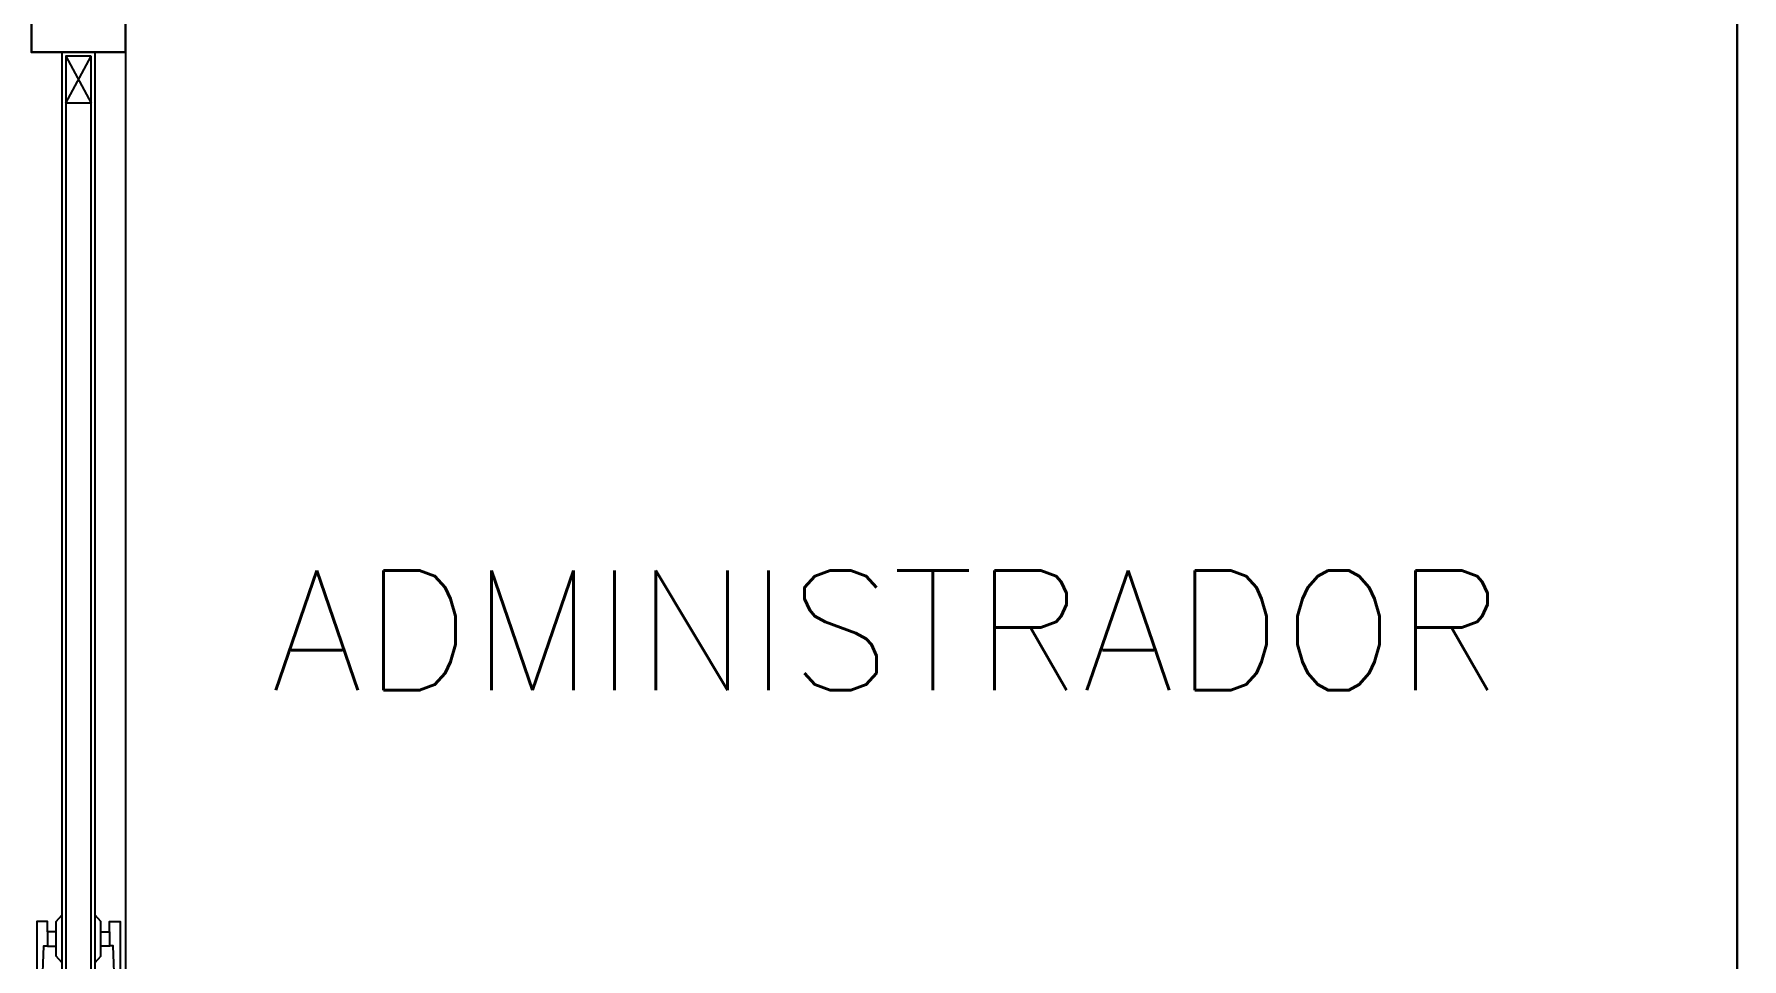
# Model space of a CAD drawing. Header units: millimetres. Extents: x 2056 to 4470, y 1400 to 3101.
# Drawn here: x 2180.701 to 2182.878, y 1440.264 to 1441.442 of the extents above; entities that cross this region are included whole.
import ezdxf
from ezdxf.enums import TextEntityAlignment as Align

# ---------------------------------------------------------------- set-up
doc = ezdxf.new("R2010")
doc.units = ezdxf.units.MM
for name, color, linetype in [('A-ANNO-TEXT', 190, 'Continuous'), ('A-PLAN-4', 2, 'Continuous'), ('A-PLAN-6', 9, 'Continuous')]:
    doc.layers.add(name, color=color, linetype=linetype)
doc.layers.add('A-WALL', color=16, linetype='Continuous', lineweight=30)
doc.styles.add('ROMANS', font='romans')

# ---------------------------------------------------------------- blocks, each defined once
blk = doc.blocks.new('PUERTA  Ma CT')
for p, q in [((0.1129, 2.035), (0.145, 2.095)), ((0.1129, 2.095), (0.145, 2.035)), ((0.145, 2.035), (0.1129, 2.035)), ((0.1129, 0.015), (0.145, 0.08)), ((0.1129, 0.08), (0.145, 0.015)), ((0.15, 0.01), (0.15, 0))]:
    blk.add_line(p, q)
for points in [[(0.15, 2.1), (0.1079, 2.1), (0.1079, 0.01), (0.15, 0.01)], [(0.145, 2.095), (0.1129, 2.095), (0.1129, 0.015), (0.145, 0.015)], [(0.1129, 0.08), (0.145, 0.08), (0.145, 0.015), (0.1129, 0.015)]]:
    blk.add_lwpolyline(points, close=True)
for points in [[(0.0894, 0.9793), (0.0894, 0.9922), (0.0759, 0.9922), (0.0759, 0.9016), (0.0858, 0.8839), (0.0905, 0.8881), (0.0827, 0.9052), (0.0848, 0.9613), (0.0894, 0.9613)], [(0.1079, 0.9401), (0.1004, 0.9481), (0.1004, 0.9922), (0.1079, 1.0002)], [(0.15, 0.9401), (0.1574, 0.9481), (0.1574, 0.9922), (0.15, 1.0002)], [(0.1684, 0.9793), (0.1684, 0.9922), (0.1819, 0.9922), (0.1819, 0.9016), (0.1721, 0.8839), (0.1674, 0.8881), (0.1752, 0.9052), (0.1731, 0.9613), (0.1684, 0.9613)], [(0.1004, 0.9793), (0.0894, 0.9793), (0.0894, 0.9611), (0.1004, 0.9611)], [(0.1574, 0.9793), (0.1684, 0.9793), (0.1684, 0.9611), (0.1574, 0.9611)]]:
    blk.add_lwpolyline(points)
blk = doc.blocks.new('CORTE B-B')
at = {"layer": 'A-PLAN-6'}
blk.add_lwpolyline([(-4.1886, -12.9544), (-2.0886, -12.9544)], dxfattribs=at)
at = {"layer": 'A-WALL'}
blk.add_lwpolyline([(-4.5486, -10.8999), (-4.5486, -10.7799), (-2.0286, -10.7799), (-2.0286, -10.8999)], close=True, dxfattribs=at)
blk.add_lwpolyline([(-4.1886, -12.9544), (-4.1886, -13.0744), (-4.5486, -13.0744), (-4.5486, -12.9544), (-4.1886, -12.9544)], dxfattribs=at)
at = {"layer": 'A-PLAN-4', "rotation": 90}
blk.add_blockref('PUERTA  Ma CT', (-2.0886, -13.1433), dxfattribs=at)
at = {"layer": 'A-ANNO-TEXT', "style": 'ROMANS'}
blk.add_text('ADMINISTRADOR', height=0.15271, rotation=90, dxfattribs=at).set_placement((-3.452, -11.984), align=Align.MIDDLE)

msp = doc.modelspace()

# ---------------------------------------------------------------- block references
at = {"rotation": 270}
msp.add_blockref('CORTE B-B', (2193.7718, 1437.2303), dxfattribs=at)

doc.saveas('drawing.dxf')
